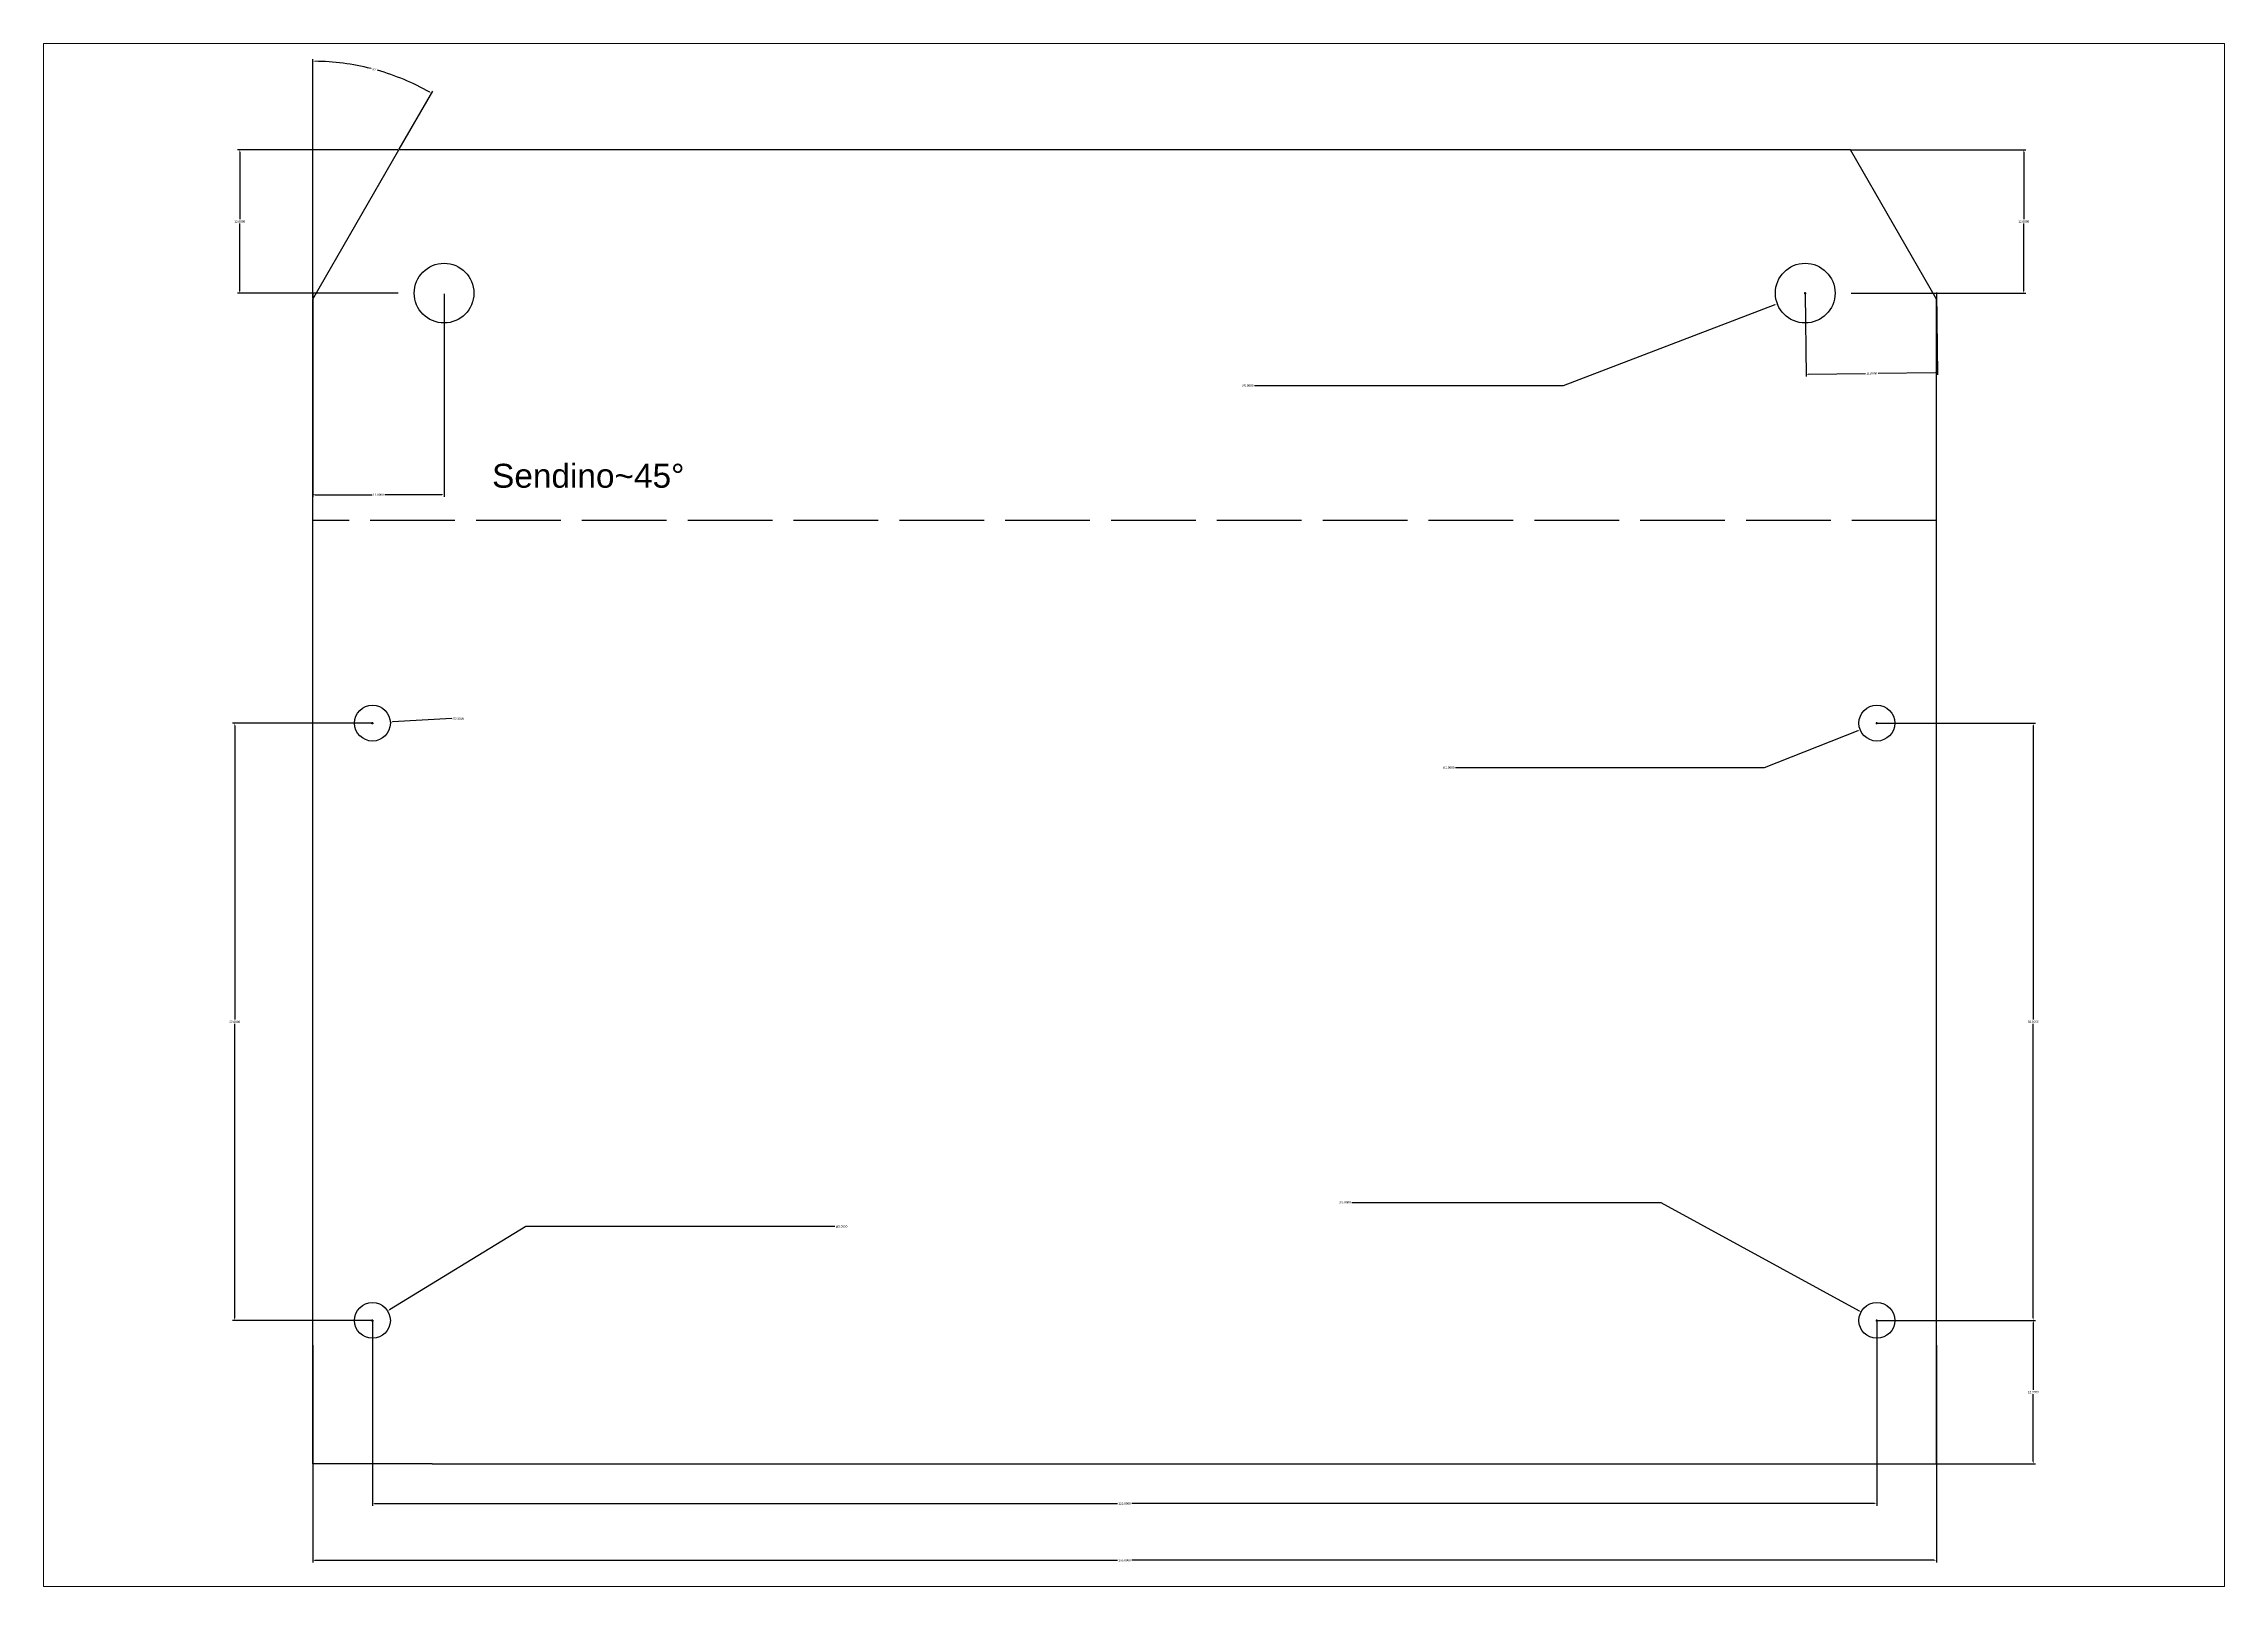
# Paper-space layout 'Layout3' of a CAD drawing. Header units: millimetres. Extents: x 30 to 267, y 21 to 189.
# The model-space entities are those that its viewports show. They can reach past a viewport. Long polylines and large blocks are cut down to what shows.
import ezdxf

# ---------------------------------------------------------------- set-up
doc = ezdxf.new("R2010")
doc.units = ezdxf.units.MM
doc.linetypes.add('ACAD_ISO02W100', pattern=[15, 12, -3])
doc.styles.get("Standard").update_dxf_attribs({"font": 'arial.ttf'})
doc.dimstyles.get("Standard").update_dxf_attribs({"dimtxt": 0.18, "dimasz": 0.18, "dimexe": 0.18, "dimexo": 0.0625, "dimgap": 0.09, "dimtad": 0, "dimtih": 1, "dimtoh": 1, "dimdec": 4, "dimzin": 0, "dimdsep": 46, "dimtxsty": 'Standard', "dimcen": 0.09, "dimadec": 0, "dimazin": 0, "dimtfac": 1, "dimtdec": 4, "dimtofl": 0, "dimtmove": 0, "dimatfit": 3, "dimfxl": 1, "dimtolj": 1, "dimtzin": 0, "dimarcsym": 0})

# ---------------------------------------------------------------- blocks, each defined once
blk = doc.blocks.new('*D17')
at = {"color": 0, "lineweight": -2, "transparency": 16777216}
for p, q in [((2550.2, 1758.36), (2536.75, 1758.36)), ((2536.93, 1758.18), (2536.93, 1752.55)), ((2536.93, 1746.54), (2536.93, 1752.18)), ((2550.2, 1746.36), (2536.75, 1746.36))]:
    blk.add_line(p, q, dxfattribs=at)
at = {"color": 0, "transparency": 16777216}
for points in [[(2536.9, 1758.18), (2536.96, 1758.18), (2536.93, 1758.36)], [(2536.9, 1746.54), (2536.96, 1746.54), (2536.93, 1746.36)]]:
    blk.add_solid(points, dxfattribs=at)
at = {"layer": 'Defpoints', "color": 0, "transparency": 16777216}
for p in [(2550.26, 1758.36), (2536.93, 1746.36), (2550.26, 1746.36)]:
    blk.add_point(p, dxfattribs=at)
at = {"color": 0, "transparency": 16777216, "insert": (2536.93, 1752.36), "char_height": 0.18, "attachment_point": 5}
blk.add_mtext('\\A1;12.0000', dxfattribs=at)
blk = doc.blocks.new('*D18')
at = {"color": 0, "lineweight": -2, "transparency": 16777216}
for p, q in [((2671.89, 1758.36), (2686.53, 1758.36)), ((2686.35, 1758.18), (2686.35, 1752.55)), ((2686.35, 1746.54), (2686.35, 1752.18)), ((2671.89, 1746.36), (2686.53, 1746.36))]:
    blk.add_line(p, q, dxfattribs=at)
at = {"color": 0, "transparency": 16777216}
for points in [[(2686.32, 1758.18), (2686.38, 1758.18), (2686.35, 1758.36)], [(2686.32, 1746.54), (2686.38, 1746.54), (2686.35, 1746.36)]]:
    blk.add_solid(points, dxfattribs=at)
at = {"layer": 'Defpoints', "color": 0, "transparency": 16777216}
for p in [(2671.83, 1758.36), (2671.83, 1746.36), (2686.35, 1746.36)]:
    blk.add_point(p, dxfattribs=at)
at = {"color": 0, "transparency": 16777216, "insert": (2686.35, 1752.36), "char_height": 0.18, "attachment_point": 5}
blk.add_mtext('\\A1;12.0000', dxfattribs=at)
blk = doc.blocks.new('*D19')
at = {"color": 0, "lineweight": -2, "transparency": 16777216}
for p, q in [((2543.04, 1746.3), (2543.04, 1729.31)), ((2554.04, 1746.3), (2554.04, 1729.31)), ((2543.22, 1729.49), (2548.02, 1729.49)), ((2553.86, 1729.49), (2549.07, 1729.49))]:
    blk.add_line(p, q, dxfattribs=at)
at = {"color": 0, "transparency": 16777216}
for points in [[(2543.22, 1729.52), (2543.22, 1729.46), (2543.04, 1729.49)], [(2553.86, 1729.52), (2553.86, 1729.46), (2554.04, 1729.49)]]:
    blk.add_solid(points, dxfattribs=at)
at = {"layer": 'Defpoints', "color": 0, "transparency": 16777216}
for p in [(2543.04, 1746.36), (2554.04, 1746.36), (2543.04, 1729.49)]:
    blk.add_point(p, dxfattribs=at)
at = {"color": 0, "transparency": 16777216, "insert": (2548.54, 1729.49), "char_height": 0.18, "attachment_point": 5}
blk.add_mtext('\\A1;11.0000', dxfattribs=at)
blk = doc.blocks.new('*D20')
at = {"color": 0, "lineweight": -2, "transparency": 16777216}
for p, q in [((2668.05, 1746.3), (2668.13, 1739.39)), ((2679.04, 1746.43), (2679.12, 1739.52)), ((2668.3, 1739.57), (2673.1, 1739.63)), ((2678.94, 1739.7), (2674.15, 1739.64))]:
    blk.add_line(p, q, dxfattribs=at)
at = {"color": 0, "transparency": 16777216}
for points in [[(2668.3, 1739.6), (2668.3, 1739.54), (2668.12, 1739.57)], [(2678.94, 1739.73), (2678.94, 1739.67), (2679.12, 1739.7)]]:
    blk.add_solid(points, dxfattribs=at)
at = {"layer": 'Defpoints', "color": 0, "transparency": 16777216}
for p in [(2668.04, 1746.36), (2679.04, 1746.49), (2679.12, 1739.7)]:
    blk.add_point(p, dxfattribs=at)
at = {"color": 0, "transparency": 16777216, "insert": (2673.62, 1739.64), "char_height": 0.18, "attachment_point": 5}
blk.add_mtext('\\A1;11.0000', dxfattribs=at)
blk = doc.blocks.new('*D21')
at = {"color": 0, "lineweight": -2, "transparency": 16777216}
for p, q in [((2547.95, 1710.36), (2548.13, 1710.36)), ((2548.04, 1710.27), (2548.04, 1710.45)), ((2554.68, 1710.74), (2549.72, 1710.46))]:
    blk.add_line(p, q, dxfattribs=at)
at = {"color": 0, "transparency": 16777216}
blk.add_solid([(2549.72, 1710.49), (2549.72, 1710.43), (2549.54, 1710.45)], dxfattribs=at)
at = {"layer": 'Defpoints', "color": 0, "transparency": 16777216}
for p in [(2546.55, 1710.28), (2549.54, 1710.45)]:
    blk.add_point(p, dxfattribs=at)
at = {"color": 0, "transparency": 16777216, "insert": (2555.24, 1710.74), "char_height": 0.18, "attachment_point": 5}
blk.add_mtext('\\A1;∅3.0000', dxfattribs=at)
blk = doc.blocks.new('*D22')
at = {"color": 0, "lineweight": -2, "transparency": 16777216}
for p, q in [((2547.98, 1710.36), (2536.33, 1710.36)), ((2536.51, 1710.18), (2536.51, 1685.55)), ((2536.51, 1660.54), (2536.51, 1685.18)), ((2547.98, 1660.36), (2536.33, 1660.36))]:
    blk.add_line(p, q, dxfattribs=at)
at = {"color": 0, "transparency": 16777216}
for points in [[(2536.48, 1710.18), (2536.54, 1710.18), (2536.51, 1710.36)], [(2536.48, 1660.54), (2536.54, 1660.54), (2536.51, 1660.36)]]:
    blk.add_solid(points, dxfattribs=at)
at = {"layer": 'Defpoints', "color": 0, "transparency": 16777216}
for p in [(2548.04, 1710.36), (2536.51, 1660.36), (2548.04, 1660.36)]:
    blk.add_point(p, dxfattribs=at)
at = {"color": 0, "transparency": 16777216, "insert": (2536.51, 1685.36), "char_height": 0.18, "attachment_point": 5}
blk.add_mtext('\\A1;50.0000', dxfattribs=at)
blk = doc.blocks.new('*D23')
at = {"color": 0, "lineweight": -2, "transparency": 16777216}
for p, q in [((2674.11, 1710.36), (2687.32, 1710.36)), ((2687.14, 1710.18), (2687.14, 1685.55)), ((2687.14, 1660.54), (2687.14, 1685.18)), ((2674.11, 1660.36), (2687.32, 1660.36))]:
    blk.add_line(p, q, dxfattribs=at)
at = {"color": 0, "transparency": 16777216}
for points in [[(2687.11, 1710.18), (2687.17, 1710.18), (2687.14, 1710.36)], [(2687.11, 1660.54), (2687.17, 1660.54), (2687.14, 1660.36)]]:
    blk.add_solid(points, dxfattribs=at)
at = {"layer": 'Defpoints', "color": 0, "transparency": 16777216}
for p in [(2674.04, 1710.36), (2674.04, 1660.36), (2687.14, 1660.36)]:
    blk.add_point(p, dxfattribs=at)
at = {"color": 0, "transparency": 16777216, "insert": (2687.14, 1685.36), "char_height": 0.18, "attachment_point": 5}
blk.add_mtext('\\A1;50.0000', dxfattribs=at)
blk = doc.blocks.new('*D24')
at = {"color": 0, "lineweight": -2, "transparency": 16777216}
for p, q in [((2674.11, 1660.36), (2687.33, 1660.36)), ((2687.15, 1660.18), (2687.15, 1654.55)), ((2687.15, 1648.54), (2687.15, 1654.18)), ((2674.11, 1648.36), (2687.33, 1648.36))]:
    blk.add_line(p, q, dxfattribs=at)
at = {"color": 0, "transparency": 16777216}
for points in [[(2687.12, 1660.18), (2687.18, 1660.18), (2687.15, 1660.36)], [(2687.12, 1648.54), (2687.18, 1648.54), (2687.15, 1648.36)]]:
    blk.add_solid(points, dxfattribs=at)
at = {"layer": 'Defpoints', "color": 0, "transparency": 16777216}
for p in [(2674.04, 1660.36), (2674.04, 1648.36), (2687.15, 1648.36)]:
    blk.add_point(p, dxfattribs=at)
at = {"color": 0, "transparency": 16777216, "insert": (2687.15, 1654.36), "char_height": 0.18, "attachment_point": 5}
blk.add_mtext('\\A1;12.0000', dxfattribs=at)
blk = doc.blocks.new('*D25')
at = {"color": 0, "lineweight": -2, "transparency": 16777216}
for p, q in [((2548.04, 1660.3), (2548.04, 1644.85)), ((2674.04, 1660.3), (2674.04, 1644.85)), ((2548.22, 1645.03), (2610.45, 1645.03)), ((2673.86, 1645.03), (2611.64, 1645.03))]:
    blk.add_line(p, q, dxfattribs=at)
at = {"color": 0, "transparency": 16777216}
for points in [[(2548.22, 1645.06), (2548.22, 1645), (2548.04, 1645.03)], [(2673.86, 1645.06), (2673.86, 1645), (2674.04, 1645.03)]]:
    blk.add_solid(points, dxfattribs=at)
at = {"layer": 'Defpoints', "color": 0, "transparency": 16777216}
for p in [(2548.04, 1660.36), (2674.04, 1660.36), (2674.04, 1645.03)]:
    blk.add_point(p, dxfattribs=at)
at = {"color": 0, "transparency": 16777216, "insert": (2611.04, 1645.03), "char_height": 0.18, "attachment_point": 5}
blk.add_mtext('\\A1;126.0000', dxfattribs=at)
blk = doc.blocks.new('*D26')
at = {"color": 0, "lineweight": -2, "transparency": 16777216}
for p, q in [((2543.04, 1658.3), (2543.04, 1640.1)), ((2679.04, 1658.3), (2679.04, 1640.1)), ((2543.22, 1640.28), (2610.45, 1640.28)), ((2678.86, 1640.28), (2611.64, 1640.28))]:
    blk.add_line(p, q, dxfattribs=at)
at = {"color": 0, "transparency": 16777216}
for points in [[(2543.22, 1640.31), (2543.22, 1640.25), (2543.04, 1640.28)], [(2678.86, 1640.31), (2678.86, 1640.25), (2679.04, 1640.28)]]:
    blk.add_solid(points, dxfattribs=at)
at = {"layer": 'Defpoints', "color": 0, "transparency": 16777216}
for p in [(2543.04, 1658.36), (2679.04, 1658.36), (2679.04, 1640.28)]:
    blk.add_point(p, dxfattribs=at)
at = {"color": 0, "transparency": 16777216, "insert": (2611.04, 1640.28), "char_height": 0.18, "attachment_point": 5}
blk.add_mtext('\\A1;136.0000', dxfattribs=at)
blk = doc.blocks.new('*D27')
at = {"color": 0, "lineweight": -2, "transparency": 16777216}
for p, q in [((2664.64, 1706.64), (2672.48, 1709.75)), ((2673.95, 1710.36), (2674.13, 1710.36)), ((2674.04, 1710.27), (2674.04, 1710.45)), ((2638.75, 1706.64), (2664.64, 1706.64))]:
    blk.add_line(p, q, dxfattribs=at)
at = {"color": 0, "transparency": 16777216}
blk.add_solid([(2672.47, 1709.77), (2672.49, 1709.72), (2672.65, 1709.81)], dxfattribs=at)
at = {"layer": 'Defpoints', "color": 0, "transparency": 16777216}
for p in [(2672.65, 1709.81), (2675.44, 1710.92)]:
    blk.add_point(p, dxfattribs=at)
at = {"color": 0, "transparency": 16777216, "insert": (2638.19, 1706.64), "char_height": 0.18, "attachment_point": 5}
blk.add_mtext('\\A1;∅3.0000', dxfattribs=at)
blk = doc.blocks.new('*D28')
at = {"color": 0, "lineweight": -2, "transparency": 16777216}
for p, q in [((2630.07, 1670.24), (2655.96, 1670.24)), ((2655.96, 1670.24), (2672.57, 1661.17)), ((2673.95, 1660.36), (2674.13, 1660.36)), ((2674.04, 1660.27), (2674.04, 1660.45))]:
    blk.add_line(p, q, dxfattribs=at)
at = {"color": 0, "transparency": 16777216}
blk.add_solid([(2672.58, 1661.2), (2672.56, 1661.14), (2672.73, 1661.08)], dxfattribs=at)
at = {"layer": 'Defpoints', "color": 0, "transparency": 16777216}
for p in [(2672.73, 1661.08), (2675.36, 1659.65)]:
    blk.add_point(p, dxfattribs=at)
at = {"color": 0, "transparency": 16777216, "insert": (2629.51, 1670.24), "char_height": 0.18, "attachment_point": 5}
blk.add_mtext('\\A1;∅3.0000', dxfattribs=at)
blk = doc.blocks.new('*D29')
at = {"color": 0, "lineweight": -2, "transparency": 16777216}
for p, q in [((2560.89, 1668.22), (2549.48, 1661.24)), ((2586.78, 1668.22), (2560.89, 1668.22)), ((2547.95, 1660.36), (2548.13, 1660.36)), ((2548.04, 1660.27), (2548.04, 1660.45))]:
    blk.add_line(p, q, dxfattribs=at)
at = {"color": 0, "transparency": 16777216}
blk.add_solid([(2549.46, 1661.27), (2549.49, 1661.22), (2549.32, 1661.15)], dxfattribs=at)
at = {"layer": 'Defpoints', "color": 0, "transparency": 16777216}
for p in [(2549.32, 1661.15), (2546.77, 1659.58)]:
    blk.add_point(p, dxfattribs=at)
at = {"color": 0, "transparency": 16777216, "insert": (2587.34, 1668.22), "char_height": 0.18, "attachment_point": 5}
blk.add_mtext('\\A1;∅3.0000', dxfattribs=at)
blk = doc.blocks.new('*D30')
at = {"color": 0, "lineweight": -2, "transparency": 16777216}
for p, q in [((2543.04, 1745.93), (2543.04, 1765.96)), ((2550.29, 1758.42), (2553.09, 1763.26))]:
    blk.add_line(p, q, dxfattribs=at)
for start, end in [(75.7925, 89.482), (60.518, 74.2046)]:
    blk.add_arc((2543.04, 1745.86), 19.91, start, end, dxfattribs=at)
at = {"color": 0, "transparency": 16777216}
for points in [[(2543.22, 1765.75), (2543.22, 1765.8), (2543.04, 1765.78)], [(2552.86, 1763.22), (2552.83, 1763.17), (2553, 1763.11)]]:
    blk.add_solid(points, dxfattribs=at)
at = {"layer": 'Defpoints', "color": 0, "transparency": 16777216}
for p in [(2549.85, 1764.58), (2550.26, 1758.36), (2543.04, 1745.86), (2543.04, 1745.86), (2543.04, 1658.36)]:
    blk.add_point(p, dxfattribs=at)
at = {"color": 0, "transparency": 16777216, "insert": (2548.2, 1765.1), "char_height": 0.18, "attachment_point": 5}
blk.add_mtext('\\A1;30°', dxfattribs=at)
blk = doc.blocks.new('*D31')
at = {"color": 0, "lineweight": -2, "transparency": 16777216}
for p, q in [((2667.95, 1746.36), (2668.13, 1746.36)), ((2668.04, 1746.27), (2668.04, 1746.45)), ((2647.81, 1738.62), (2665.54, 1745.41)), ((2621.92, 1738.62), (2647.81, 1738.62))]:
    blk.add_line(p, q, dxfattribs=at)
at = {"color": 0, "transparency": 16777216}
blk.add_solid([(2665.53, 1745.43), (2665.55, 1745.38), (2665.71, 1745.47)], dxfattribs=at)
at = {"layer": 'Defpoints', "color": 0, "transparency": 16777216}
for p in [(2670.38, 1747.26), (2665.71, 1745.47)]:
    blk.add_point(p, dxfattribs=at)
at = {"color": 0, "transparency": 16777216, "insert": (2621.36, 1738.62), "char_height": 0.18, "attachment_point": 5}
blk.add_mtext('\\A1;∅5.0000', dxfattribs=at)

msp = doc.modelspace()

# ---------------------------------------------------------------- linework, layer by layer
for p, q in [((2543.04467, 1745.86438), (2550.26155, 1758.36438)), ((2671.82779, 1758.36438), (2550.26155, 1758.36438)), ((2679.04467, 1745.86438), (2671.82779, 1758.36438)), ((2543.04467, 1658.36438), (2543.04467, 1745.86438)), ((2679.04467, 1648.36438), (2679.04467, 1745.86438)), ((2553.04467, 1648.36438), (2679.04467, 1648.36438))]:
    msp.add_line(p, q)
at = {"linetype": 'ACAD_ISO02W100'}
msp.add_line((2679.04467, 1727.33121), (2543.04467, 1727.33121), dxfattribs=at)
at = {"linetype": 'ByBlock'}
for p, q in [((2543.04467, 1648.36438), (2543.04467, 1660.36438)), ((2553.04467, 1648.36438), (2543.04467, 1648.36438))]:
    msp.add_line(p, q, dxfattribs=at)
for centre, radius in [((2554.04467, 1746.36438), 2.5), ((2668.04467, 1746.36438), 2.5), ((2548.04467, 1710.36438), 1.5), ((2674.04467, 1710.36438), 1.5), ((2548.04467, 1660.36438), 1.5), ((2674.04467, 1660.36438), 1.5)]:
    msp.add_circle(centre, radius)

# ---------------------------------------------------------------- texts
at = {"linetype": 'ByBlock', "insert": (2558.0661, 1732.07494), "char_height": 2, "attachment_point": 1}
msp.add_mtext_dynamic_manual_height_columns('Sendino~45°', width=120.9785677, gutter_width=1, heights=[0], dxfattribs=at)

# ---------------------------------------------------------------- dimensions: what is measured, and where the dimension line sits
dim = msp.add_angular_dim_2l(base=(2549.85478, 1764.57501), line1=((2543.04467, 1658.36438), (2543.04467, 1745.86438)), line2=((2543.04467, 1745.86438), (2550.26155, 1758.36438)), dimstyle='Standard')
dim.commit()
dim.dimension.update_dxf_attribs({"geometry": '*D30', "text_midpoint": (2548.19813, 1765.09735)})
for base, p1, p2, picture, middle in [((2536.92613, 1746.36438), (2550.26155, 1758.36438), (2550.26155, 1746.36438), '*D17', (2536.92613, 1752.36438)), ((2686.34996, 1746.36438), (2671.82779, 1758.36438), (2671.82779, 1746.36438), '*D18', (2686.34996, 1752.36438)), ((2536.51127, 1660.36438), (2548.04467, 1710.36438), (2548.04467, 1660.36438), '*D22', (2536.51127, 1685.36438)), ((2687.13507, 1660.36438), (2674.04467, 1710.36438), (2674.04467, 1660.36438), '*D23', (2687.13507, 1685.36438)), ((2687.15119, 1648.36438), (2674.04467, 1660.36438), (2674.04467, 1648.36438), '*D24', (2687.15119, 1654.36438))]:
    dim = msp.add_linear_dim(base=base, p1=p1, p2=p2, angle=90, dimstyle='Standard')
    dim.commit()
    dim.dimension.update_dxf_attribs({"geometry": picture, "text_midpoint": middle})
for base, p1, p2, picture, middle in [((2543.04467, 1729.49482), (2554.04467, 1746.36438), (2543.04467, 1746.36438), '*D19', (2548.54467, 1729.49482)), ((2674.04467, 1645.02617), (2548.04467, 1660.36438), (2674.04467, 1660.36438), '*D25', (2611.04467, 1645.02617)), ((2679.04467, 1640.2819), (2543.04467, 1658.36438), (2679.04467, 1658.36438), '*D26', (2611.04467, 1640.2819))]:
    dim = msp.add_linear_dim(base=base, p1=p1, p2=p2, dimstyle='Standard')
    dim.commit()
    dim.dimension.update_dxf_attribs({"geometry": picture, "text_midpoint": middle})
for p1, p2, picture, middle in [((2670.37943, 1747.25818), (2665.7099, 1745.47058), '*D31', (2621.36305, 1738.61931)), ((2546.54703, 1710.28024), (2549.54231, 1710.44852), '*D21', (2554.67892, 1710.73709)), ((2675.43957, 1710.91596), (2672.64976, 1709.8128), '*D27', (2638.18762, 1706.64462)), ((2675.36112, 1659.64538), (2672.72822, 1661.08338), '*D28', (2629.50807, 1670.24262)), ((2546.76513, 1659.58157), (2549.32421, 1661.14718), '*D29', (2587.34306, 1668.22482))]:
    dim = msp.add_diameter_dim_2p(p1=p1, p2=p2, dimstyle='Standard')
    dim.commit()
    dim.dimension.update_dxf_attribs({"geometry": picture, "text_midpoint": middle, "dimtype": 163})
dim = msp.add_aligned_dim(p1=(2668.04467, 1746.36438), p2=(2679.04393, 1746.49184), distance=-6.79341, dimstyle='Standard')
dim.commit()
dim.dimension.update_dxf_attribs({"geometry": '*D20', "text_midpoint": (2673.62302, 1739.63515)})

psp = doc.layouts.new('Layout3')

# ---------------------------------------------------------------- viewports
at = {"layer": '0'}
psp.add_viewport(center=(148.51, 105.01), size=(237.61, 168.0125), view_center_point=(2611.83204, 1702.67598), view_height=129.1514596, dxfattribs=at)

doc.saveas('drawing.dxf')
